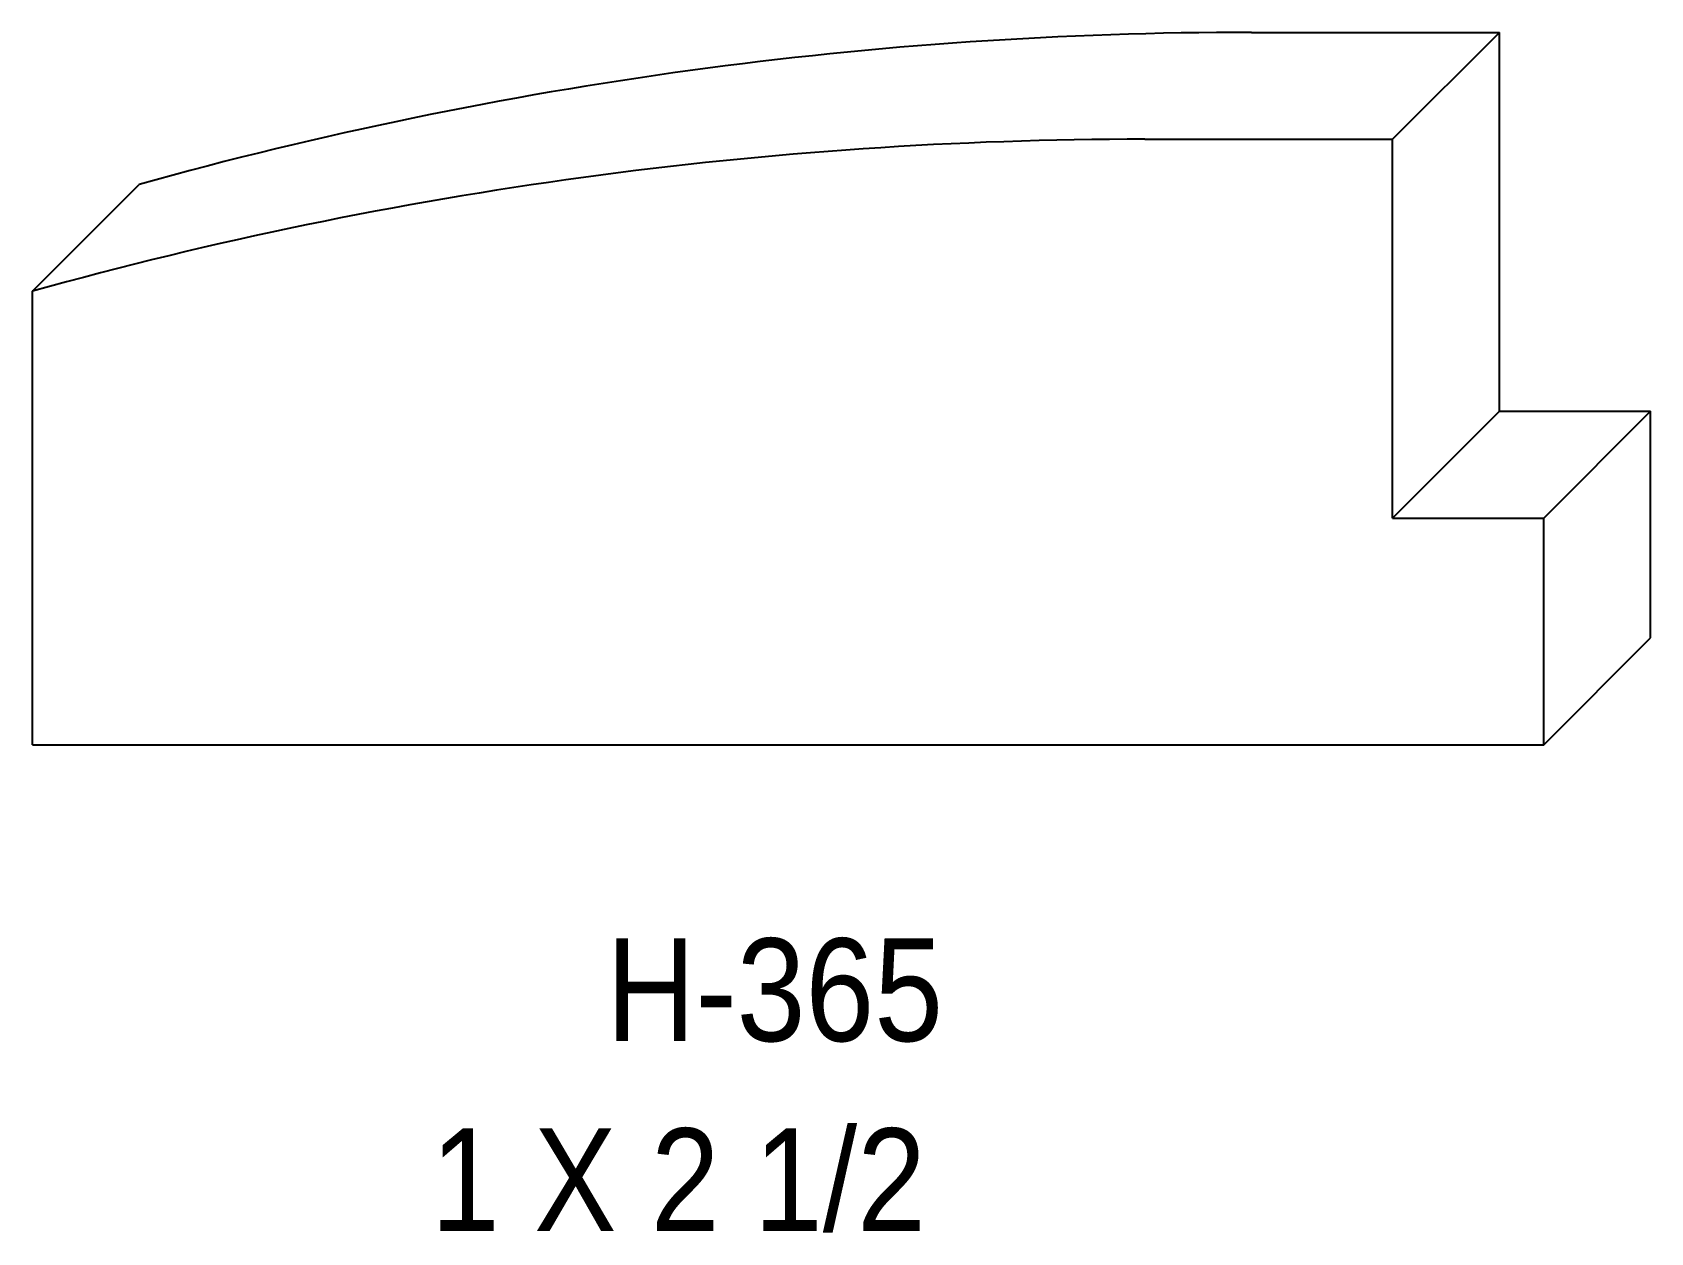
# Model space of a CAD drawing. Extents: x 68.19 to 70.86, y 139.8 to 141.79.
import ezdxf

# ---------------------------------------------------------------- set-up
doc = ezdxf.new("R2010")
doc.units = 0
doc.header["$LTSCALE"] = 5
doc.layers.add('PROFILE', color=7, linetype='CONTINUOUS')
doc.styles.add('TXT', font='TXT', dxfattribs={"height": 3.5})

msp = doc.modelspace()

# ---------------------------------------------------------------- linework, layer by layer
at = {"layer": 'PROFILE', "color": 1, "linetype": 'CONTINUOUS'}
for p, q in [((70.2035, 141.7878), (70.6134, 141.7878)), ((70.4367, 141.6111), (70.6134, 141.7878)), ((70.6134, 141.1617), (70.6134, 141.7878)), ((70.0268, 141.6111), (70.4367, 141.6111)), ((70.4367, 140.985), (70.4367, 141.6111)), ((68.1872, 141.3599), (68.364, 141.5366)), ((68.1872, 140.6101), (68.1872, 141.3599)), ((70.4367, 140.985), (70.6134, 141.1617)), ((70.6134, 141.1617), (70.8633, 141.1617)), ((70.6866, 140.985), (70.8633, 141.1617)), ((70.8633, 140.7868), (70.8633, 141.1617)), ((70.4367, 140.985), (70.6866, 140.985)), ((70.6866, 140.6101), (70.6866, 140.985)), ((70.6866, 140.6101), (70.8633, 140.7868)), ((68.1872, 140.6101), (70.6866, 140.6101))]:
    msp.add_line(p, q, dxfattribs=at)
for centre in [(70.2035, 134.9271), (70.0268, 134.7504)]:
    msp.add_ellipse(centre, major_axis=(6.8607, 0), ratio=1, start_param=1.570796, end_param=1.842248, dxfattribs=at)

# ---------------------------------------------------------------- texts
at = {"layer": 'PROFILE', "color": 1, "linetype": 'CONTINUOUS', "style": 'TXT', "width": 0.9}
for s, p in [('H-365', (69.1361, 140.1202)), ('1 X 2 1/2', (68.8462, 139.8061))]:
    msp.add_text(s, height=0.16996, dxfattribs=at).set_placement(p)

doc.saveas('drawing.dxf')
